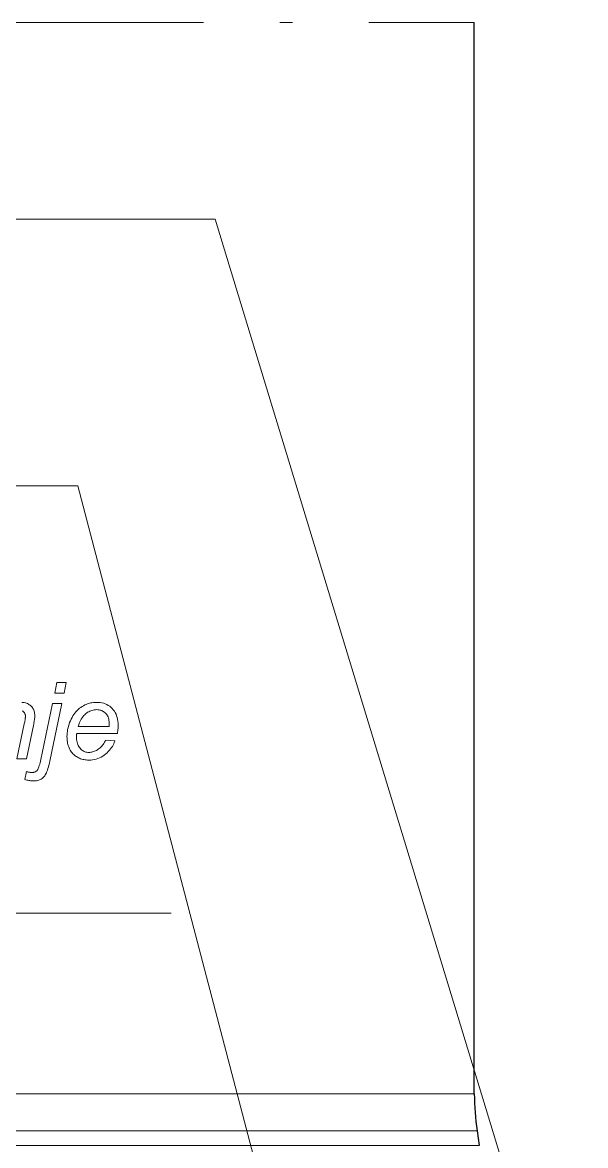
# Model space of a CAD drawing. Extents: x 0 to 297, y 0 to 420.
# Drawn here: x 239.58 to 261.73, y 140.63 to 184.79 of the extents above; entities that cross this region are included whole.
import ezdxf

# ---------------------------------------------------------------- set-up
doc = ezdxf.new("R2010")
doc.units = 0
doc.linetypes.add('DASHDOT', pattern=[18.5, 12, -3, 0.5, -3])

msp = doc.modelspace()

# ---------------------------------------------------------------- linework, layer by layer
at = {"color": 7, "linetype": 'DASHDOT', "lineweight": 13}
msp.add_line((197.701, 184.795), (257.351, 184.795), dxfattribs=at)
at = {"color": 7, "lineweight": 30}
msp.add_line((257.351, 142.665), (257.351, 184.795), dxfattribs=at)
at = {"color": 7, "lineweight": 13}
for p, q in [((257.351, 142.665), (213.227, 142.665)), ((257.458, 141.204), (213.176, 141.204)), ((257.544, 140.627), (213.135, 140.627))]:
    msp.add_line(p, q, dxfattribs=at)
at = {"color": 7, "lineweight": 30, "ltscale": 0.014577}
msp.add_line((257.458, 141.204), (257.544, 140.627), dxfattribs=at)
at = {"color": 7, "lineweight": 13}
for points in [[(261.726, 129.206), (247.161, 177.061), (213.123, 177.061)], [(251.511, 129.349), (241.751, 166.567), (207.899, 166.567)], [(239.548, 158.056), (239.598, 158.051), (239.645, 158.044), (239.69, 158.034), (239.732, 158.021), (239.772, 158.006), (239.81, 157.987), (239.846, 157.965), (239.88, 157.941), (239.911, 157.914), (239.939, 157.884), (239.965, 157.853), (239.988, 157.819), (240.007, 157.784), (240.024, 157.747), (240.037, 157.707), (240.048, 157.666), (240.055, 157.623), (240.06, 157.578), (240.061, 157.531), (240.061, 157.506), (240.059, 157.477), (240.057, 157.446), (240.053, 157.412), (240.048, 157.376), (240.042, 157.336), (240.035, 157.294), (240.027, 157.249), (240.018, 157.201), (240.008, 157.151), (239.732, 155.835), (239.361, 155.835), (239.65, 157.212), (239.658, 157.251), (239.665, 157.288), (239.672, 157.323), (239.677, 157.356), (239.682, 157.386), (239.686, 157.415), (239.689, 157.442), (239.691, 157.466), (239.693, 157.488), (239.693, 157.509), (239.692, 157.53), (239.69, 157.55), (239.686, 157.57), (239.681, 157.589), (239.674, 157.607), (239.666, 157.624), (239.656, 157.64), (239.645, 157.656), (239.632, 157.671), (239.618, 157.685), (239.603, 157.698), (239.586, 157.709), (239.567, 157.719)], [(205.47, 128.931), (202.351, 149.764), (245.421, 149.764)]]:
    msp.add_lwpolyline(points, dxfattribs=at)
for points in [[(240.845, 158.415), (240.933, 158.835), (241.299, 158.835), (241.211, 158.415)], [(239.672, 155.018), (239.738, 155.333), (239.763, 155.327), (239.788, 155.321), (239.812, 155.316), (239.835, 155.311), (239.858, 155.307), (239.88, 155.304), (239.902, 155.302), (239.923, 155.3), (239.943, 155.299), (239.963, 155.299), (239.986, 155.299), (240.009, 155.302), (240.03, 155.306), (240.05, 155.311), (240.07, 155.318), (240.088, 155.327), (240.106, 155.337), (240.122, 155.349), (240.138, 155.362), (240.152, 155.377), (240.167, 155.396), (240.181, 155.42), (240.195, 155.45), (240.21, 155.485), (240.224, 155.526), (240.239, 155.572), (240.254, 155.625), (240.269, 155.682), (240.284, 155.745), (240.299, 155.814), (240.755, 158.008), (241.125, 158.008), (240.655, 155.747), (240.637, 155.665), (240.618, 155.588), (240.6, 155.517), (240.58, 155.451), (240.56, 155.391), (240.54, 155.336), (240.519, 155.286), (240.497, 155.242), (240.475, 155.203), (240.452, 155.17), (240.42, 155.131), (240.386, 155.096), (240.349, 155.065), (240.31, 155.039), (240.268, 155.016), (240.225, 154.998), (240.178, 154.983), (240.129, 154.973), (240.078, 154.967), (240.024, 154.965), (239.995, 154.966), (239.964, 154.967), (239.932, 154.97), (239.898, 154.974), (239.864, 154.978), (239.828, 154.984), (239.791, 154.991), (239.753, 154.999), (239.713, 155.008)], [(242.846, 156.574), (243.207, 156.537), (243.189, 156.483), (243.167, 156.431), (243.142, 156.378), (243.112, 156.326), (243.078, 156.275), (243.041, 156.225), (242.999, 156.174), (242.953, 156.125), (242.903, 156.076), (242.85, 156.027), (242.793, 155.981), (242.733, 155.94), (242.672, 155.904), (242.609, 155.873), (242.543, 155.846), (242.476, 155.824), (242.406, 155.807), (242.334, 155.795), (242.26, 155.788), (242.183, 155.786), (242.135, 155.787), (242.088, 155.79), (242.042, 155.796), (241.997, 155.803), (241.952, 155.814), (241.908, 155.826), (241.865, 155.84), (241.823, 155.857), (241.781, 155.876), (241.74, 155.897), (241.701, 155.921), (241.664, 155.946), (241.628, 155.973), (241.594, 156.003), (241.563, 156.034), (241.533, 156.067), (241.505, 156.103), (241.479, 156.14), (241.455, 156.18), (241.433, 156.222), (241.413, 156.265), (241.395, 156.309), (241.38, 156.355), (241.366, 156.401), (241.354, 156.449), (241.345, 156.498), (241.337, 156.549), (241.332, 156.6), (241.329, 156.653), (241.328, 156.707), (241.33, 156.778), (241.335, 156.848), (241.343, 156.918), (241.354, 156.988), (241.369, 157.057), (241.387, 157.126), (241.409, 157.194), (241.433, 157.262), (241.461, 157.33), (241.493, 157.397), (241.527, 157.462), (241.563, 157.524), (241.6, 157.582), (241.64, 157.637), (241.682, 157.689), (241.725, 157.737), (241.771, 157.781), (241.819, 157.822), (241.868, 157.86), (241.919, 157.894), (241.972, 157.925), (242.026, 157.953), (242.08, 157.977), (242.136, 157.999), (242.192, 158.016), (242.249, 158.031), (242.307, 158.042), (242.366, 158.051), (242.426, 158.056), (242.486, 158.057), (242.562, 158.055), (242.636, 158.047), (242.705, 158.035), (242.772, 158.018), (242.836, 157.997), (242.896, 157.97), (242.954, 157.939), (243.008, 157.903), (243.059, 157.862), (243.107, 157.816), (243.151, 157.766), (243.191, 157.712), (243.226, 157.655), (243.256, 157.594), (243.282, 157.53), (243.302, 157.463), (243.319, 157.391), (243.33, 157.317), (243.337, 157.238), (243.34, 157.157), (243.339, 157.125), (243.338, 157.093), (243.337, 157.06), (243.335, 157.028), (243.332, 156.995), (243.329, 156.962), (243.326, 156.929), (243.321, 156.896), (243.316, 156.863), (243.311, 156.829), (241.711, 156.829), (241.709, 156.817), (241.708, 156.804), (241.707, 156.792), (241.705, 156.781), (241.705, 156.769), (241.704, 156.758), (241.703, 156.747), (241.703, 156.736), (241.703, 156.725), (241.702, 156.715), (241.704, 156.655), (241.708, 156.599), (241.715, 156.545), (241.725, 156.494), (241.738, 156.446), (241.753, 156.401), (241.771, 156.359), (241.792, 156.319), (241.816, 156.283), (241.843, 156.249), (241.871, 156.219), (241.901, 156.191), (241.932, 156.167), (241.965, 156.146), (241.998, 156.129), (242.033, 156.114), (242.07, 156.103), (242.107, 156.095), (242.146, 156.09), (242.185, 156.089), (242.223, 156.09), (242.261, 156.094), (242.299, 156.1), (242.337, 156.108), (242.374, 156.12), (242.412, 156.133), (242.449, 156.15), (242.486, 156.168), (242.523, 156.19), (242.56, 156.213), (242.596, 156.239), (242.63, 156.268), (242.663, 156.298), (242.694, 156.331), (242.724, 156.366), (242.751, 156.403), (242.778, 156.442), (242.802, 156.484), (242.825, 156.528)], [(241.77, 157.112), (242.99, 157.112), (242.99, 157.123), (242.99, 157.133), (242.991, 157.143), (242.991, 157.152), (242.991, 157.161), (242.991, 157.169), (242.992, 157.176), (242.992, 157.182), (242.992, 157.188), (242.992, 157.194), (242.99, 157.248), (242.986, 157.3), (242.979, 157.349), (242.969, 157.395), (242.957, 157.439), (242.942, 157.481), (242.924, 157.52), (242.903, 157.556), (242.879, 157.589), (242.853, 157.62), (242.824, 157.648), (242.794, 157.674), (242.762, 157.696), (242.728, 157.715), (242.693, 157.732), (242.657, 157.745), (242.619, 157.755), (242.579, 157.763), (242.537, 157.767), (242.494, 157.769), (242.447, 157.767), (242.401, 157.762), (242.356, 157.754), (242.311, 157.742), (242.268, 157.728), (242.225, 157.71), (242.183, 157.688), (242.141, 157.664), (242.101, 157.636), (242.062, 157.605), (242.024, 157.57), (241.987, 157.533), (241.953, 157.492), (241.921, 157.447), (241.891, 157.4), (241.863, 157.349), (241.837, 157.294), (241.812, 157.237), (241.79, 157.176)]]:
    msp.add_lwpolyline(points, close=True, dxfattribs=at)
at = {"color": 7, "lineweight": 30}
msp.add_arc((267.351, 142.665), 10, 180, 188.4044, dxfattribs=at)

doc.saveas('drawing.dxf')
